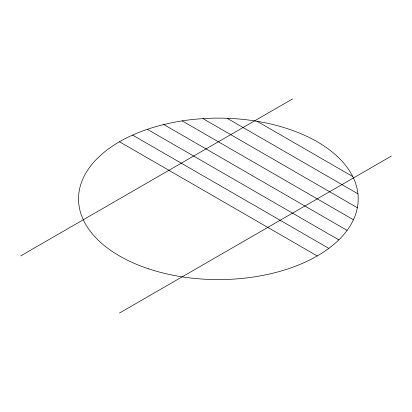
<?xml version="1.0" encoding="UTF-8"?>
<svg xmlns="http://www.w3.org/2000/svg" width="412" height="412" viewBox="0 0 412 412"><rect width="100%" height="100%" fill="white"/><g stroke="black" fill="none" stroke-linecap="round" stroke-linejoin="round"><path stroke-width="0.62" d="M20.6 255.95L292.52 98.962M119.48 313.038L391.4 156.05M257.011 121.272L352.749 176.547M227.115 118.29L357.925 193.81M202.972 118.62L357.348 207.746M182.166 120.881L353.434 219.761M163.775 124.532L347.105 230.38M147.342 129.316L338.818 239.866M132.618 135.09L328.822 248.369M119.48 141.774L317.24 255.95M148.444 268.784A139.838 80.737 0 0 0 358.198 198.862A139.838 80.737 0 0 0 148.444 128.946A139.838 80.737 0 0 0 148.444 268.784"/></g></svg>
